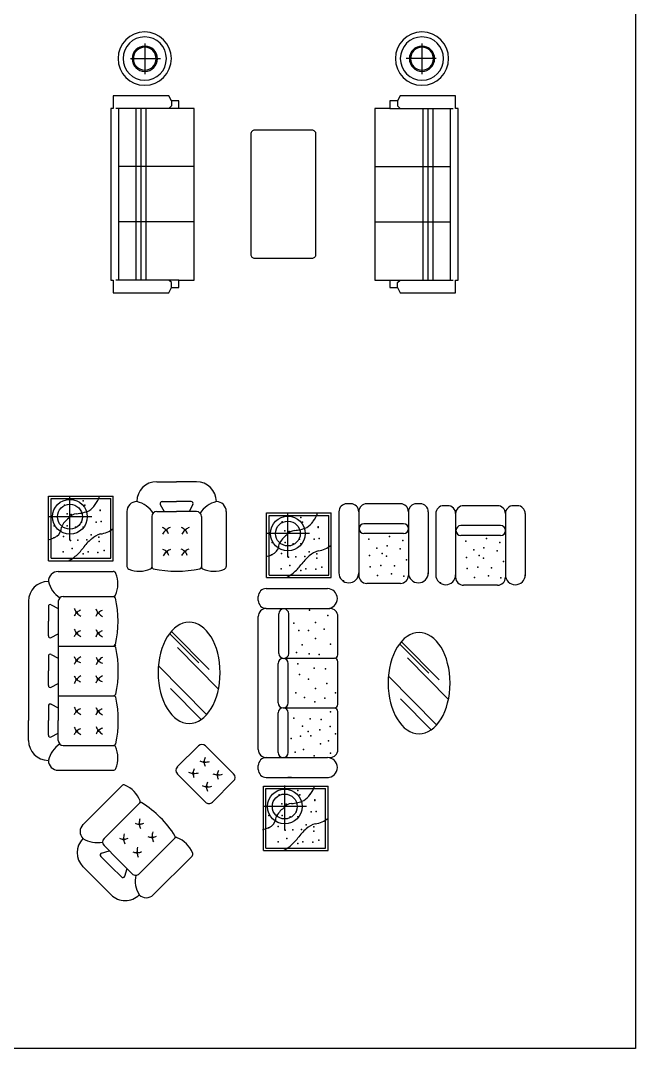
# Model space of a CAD drawing. Extents: x -42728 to 99010, y -18674 to 47645.
# Drawn here: x -2626 to 3559, y -8395 to 1945 of the extents above; entities that cross this region are included whole.
import ezdxf

# ---------------------------------------------------------------- set-up
doc = ezdxf.new("R2010")
doc.units = 0
doc.header["$LTSCALE"] = 100
doc.header["$MEASUREMENT"] = 0
doc.linetypes.add('HIDDEN', pattern=[9.525, 6.35, -3.175])
doc.layers.get('0').update_dxf_attribs({"linetype": 'CONTINUOUS'})
for name, color, linetype in [('1-门窗', 3, 'CONTINUOUS'), ('3', 4, 'CONTINUOUS'), ('ARC-EQUIPMENTS', 7, 'CONTINUOUS'), ('LIN-HIDDEN', 4, 'HIDDEN'), ('PUB_TEXT', 7, 'CONTINUOUS')]:
    doc.layers.add(name, color=color, linetype=linetype)

# ---------------------------------------------------------------- blocks, each defined once
blk = doc.blocks.new('12PCOU13')
at = {"color": 0, "linetype": 'ByBlock'}
for p, q in [((24, 37), (24, 35)), ((23, 34), (2, 34)), ((3, -34), (3, 34)), ((10, 34), (10, -34)), ((12, 34), (12, -34)), ((14, 34), (14, -34)), ((24, 35), (23, 34)), ((27, 34), (23, 34)), ((33, 11), (3, 11)), ((33, -11), (3, -11)), ((23, -34), (2, -34)), ((27, -34), (23, -34)), ((24, -35), (23, -34)), ((24, -37), (24, -35))]:
    blk.add_line(p, q, dxfattribs=at)
blk.add_lwpolyline([(1, -39), (1, -34), (0, -34), (0, 34), (1, 34), (1, 39), (23, 39), (24, 37), (27, 37), (27, 34), (33, 34), (33, -34), (27, -34), (27, -37), (24, -37), (23, -39)], close=True, dxfattribs=at)
blk = doc.blocks.new('A$C595560D4')
at = {"layer": 'ARC-EQUIPMENTS', "color": 2}
blk.add_lwpolyline([(2024, 988), (1448, 988, -0.414214), (1408, 1028), (1408, 2236, -0.414214), (1448, 2276), (2024, 2276, -0.414214), (2064, 2236), (2064, 1028, -0.414214)], format="xyb", close=True, dxfattribs=at)
for centre, radius in [((341, 268), 268), ((3130, 268), 268), ((341, 268), 218), ((3130, 268), 218), ((342, 269), 127), ((342, 269), 115), ((3130, 269), 127), ((3130, 269), 115)]:
    blk.add_circle(centre, radius, dxfattribs=at)
at = {"layer": 'LIN-HIDDEN', "color": 2}
for p, q in [((341, 116), (341, 425)), ((197, 268), (501, 268))]:
    blk.add_line(p, q, dxfattribs=at)
at = {"layer": 'LIN-HIDDEN'}
for p, q in [((3130, 116), (3130, 425)), ((3274, 268), (2970, 268))]:
    blk.add_line(p, q, dxfattribs=at)
at = {"layer": 'ARC-EQUIPMENTS', "color": 2, "xscale": 25.4, "yscale": 25.4, "zscale": 25.4}
blk.add_blockref('12PCOU13', (0, 1632), dxfattribs=at)
at = {"layer": 'ARC-EQUIPMENTS', "color": 2, "xscale": 25.4, "yscale": 25.4, "zscale": 25.4, "rotation": 180}
blk.add_blockref('12PCOU13', (3494, 1632), dxfattribs=at)
blk = doc.blocks.new('A$C11C136E9')
at = {"layer": '3', "xscale": -1, "rotation": 180}
blk.add_blockref('A$C595560D4', (0, 2623), dxfattribs=at)
blk = doc.blocks.new('A$C234272D6')
at = {"layer": '1-门窗'}
for p, q in [((5720, 4214), (5920, 4214)), ((6120, 4214), (5920, 4214)), ((4633, 4069), (5283, 4069)), ((4633, 3419), (4633, 4069)), ((4658, 4044), (5258, 4044)), ((4658, 3444), (4658, 4044)), ((4847, 3625), (4847, 4073)), ((5258, 3444), (5258, 4044)), ((5283, 3419), (5283, 4069)), ((5756, 3984), (5794, 3914)), ((5774, 4014), (5920, 4014)), ((6067, 4014), (5920, 4014)), ((6085, 3984), (6047, 3914)), ((7672, 3992), (7632, 3992)), ((8172, 3992), (7832, 3992)), ((8372, 3992), (8332, 3992)), ((8647, 3973), (8607, 3973)), ((9147, 3973), (8807, 3973)), ((9347, 3973), (9307, 3973)), ((5066, 3862), (4627, 3862)), ((5420, 3914), (5420, 3363)), ((5670, 3864), (5670, 3356)), ((5720, 3914), (5920, 3914)), ((6120, 3914), (5920, 3914)), ((6170, 3864), (6170, 3356)), ((6420, 3914), (6420, 3363)), ((6825, 3900), (7475, 3900)), ((6825, 3250), (6825, 3900)), ((6850, 3875), (7450, 3875)), ((6850, 3275), (6850, 3875)), ((7039, 3456), (7039, 3903)), ((7450, 3275), (7450, 3875)), ((7475, 3250), (7475, 3900)), ((7552, 3912), (7552, 3297)), ((7752, 3912), (7752, 3272)), ((7752, 3912), (7752, 3772)), ((7752, 3912), (7752, 3769)), ((8252, 3912), (8252, 3297)), ((8452, 3912), (8452, 3287)), ((8527, 3893), (8527, 3278)), ((8727, 3893), (8727, 3253)), ((8727, 3893), (8727, 3750)), ((8727, 3893), (8727, 3753)), ((9227, 3893), (9227, 3278)), ((9427, 3893), (9427, 3268)), ((8203, 3792), (7805, 3792)), ((9178, 3773), (8780, 3773)), ((7258, 3693), (6819, 3693)), ((8203, 3692), (7805, 3692)), ((8172, 3692), (7832, 3692)), ((9178, 3673), (8780, 3673)), ((9147, 3673), (8807, 3673)), ((4633, 3419), (5283, 3419)), ((4658, 3444), (5258, 3444)), ((4730, 3311), (5281, 3311)), ((6825, 3250), (7475, 3250)), ((6850, 3275), (7450, 3275)), ((6822, 3139), (7437, 3139)), ((8172, 3192), (7832, 3192)), ((9147, 3173), (8807, 3173)), ((4430, 3011), (4430, 1811)), ((4730, 3011), (4730, 1811)), ((4780, 3061), (5288, 3061)), ((6742, 3019), (6742, 3059)), ((4630, 2958), (4630, 2811)), ((4660, 2976), (4730, 2938)), ((6822, 2939), (6962, 2939)), ((6962, 2939), (7462, 2939)), ((4630, 2665), (4630, 2811)), ((6742, 1519), (6742, 2859)), ((6948, 2487), (6948, 2885)), ((7048, 2487), (7048, 2885)), ((7542, 2474), (7542, 2859)), ((6143, 2393), (5850, 2689)), ((6248, 2326), (5867, 2710)), ((4660, 2647), (4730, 2685)), ((8561, 2221), (8180, 2606)), ((4730, 2561), (5288, 2561)), ((6341, 2128), (5928, 2545)), ((8456, 2289), (8163, 2585)), ((4630, 2458), (4630, 2311)), ((4659, 2476), (4730, 2438)), ((6942, 1989), (6942, 2387)), ((7012, 2439), (7507, 2439)), ((7042, 1989), (7042, 2387)), ((7542, 1974), (7542, 2404)), ((8655, 2024), (8241, 2441)), ((4630, 2165), (4630, 2311)), ((6222, 1871), (5737, 2361)), ((4659, 2147), (4730, 2185)), ((8535, 1767), (8050, 2257)), ((6168, 1823), (5859, 2134)), ((4660, 1976), (4730, 1938)), ((4730, 2061), (5288, 2061)), ((8481, 1718), (8172, 2030)), ((4630, 1958), (4630, 1811)), ((6942, 1490), (6942, 1889)), ((6992, 1939), (7507, 1939)), ((6992, 1939), (6992, 1939)), ((7042, 1490), (7042, 1889)), ((7542, 1519), (7542, 1902)), ((4430, 1611), (4430, 1811)), ((4630, 1665), (4630, 1811)), ((4730, 1611), (4730, 1811)), ((4660, 1647), (4730, 1685)), ((4780, 1561), (5288, 1561)), ((5927, 1345), (6139, 1557)), ((6493, 1274), (6210, 1557)), ((6992, 1455), (6992, 1455)), ((6742, 1319), (6742, 1359)), ((6822, 1439), (7437, 1439)), ((4730, 1311), (5281, 1311)), ((6210, 992), (5927, 1274)), ((4979, 766), (5368, 1155)), ((6281, 992), (6493, 1204)), ((6794, 503), (6794, 1153)), ((6794, 1153), (7444, 1153)), ((6822, 1239), (7447, 1239)), ((7008, 710), (7008, 1157)), ((7041, 1239), (7040, 1239)), ((7077, 1239), (7041, 1239)), ((7444, 503), (7444, 1153)), ((6819, 528), (6819, 1128)), ((6819, 1128), (7419, 1128)), ((7419, 528), (7419, 1128)), ((5191, 624), (5549, 983)), ((7227, 947), (6789, 947)), ((5544, 271), (5903, 630)), ((5191, 554), (5332, 412)), ((6819, 528), (7419, 528)), ((5158, 445), (5261, 341)), ((5166, 479), (5242, 502)), ((5686, 59), (6075, 448)), ((6794, 503), (7444, 503)), ((4979, 341), (5120, 200)), ((5365, 238), (5261, 341)), ((5474, 271), (5332, 412)), ((5398, 246), (5422, 322)), ((5261, 59), (5120, 200))]:
    blk.add_line(p, q, dxfattribs=at)
for centre, radius in [((4847, 3862), 175), ((4847, 3862), 125), ((7039, 3693), 175), ((5815, 3730), 7.41), ((6006, 3730), 7.41), ((7039, 3693), 125), ((5819, 3510), 7.41), ((6004, 3512), 7.41), ((4914, 2897), 7.41), ((5131, 2895), 7.41), ((4914, 2692), 7.41), ((5131, 2689), 7.41), ((4914, 2417), 7.41), ((5134, 2413), 7.41), ((4914, 2226), 7.41), ((5131, 2228), 7.41), ((4914, 1907), 7.41), ((5131, 1904), 7.41), ((4914, 1706), 7.41), ((5134, 1710), 7.41), ((6197, 1395), 7.41), ((6085, 1281), 7.41), ((6329, 1266), 7.41), ((6221, 1146), 7.41), ((7008, 947), 175), ((7008, 947), 125), ((5546, 769), 7.41), ((5387, 617), 7.41), ((5675, 637), 7.41), ((5523, 482), 7.41)]:
    blk.add_circle(centre, radius, dxfattribs=at)
for centre, radius, start, end in [((5720, 4014), 200, 90, 180), ((6120, 4014), 200, 0, 90), ((4826, 4181), 339, 324.6463, 340.6785), ((4896, 4131), 253, 304.0039, 324.6463), ((5520, 3914), 100, 90, 180), ((5458, 3749), 272, 33.3506, 76.622), ((5774, 3994), 20, 90, 208.0519), ((6067, 3994), 20, 331.9481, 90), ((6383, 3749), 272, 103.378, 146.6494), ((6320, 3914), 100, 0, 90), ((7632, 3912), 80, 90, 180), ((7672, 3912), 80, 360, 90), ((7832, 3912), 80, 90, 180), ((8172, 3912), 80, 360, 90), ((8332, 3912), 80, 90, 180), ((8372, 3912), 80, 360, 90), ((8607, 3893), 80, 90, 180), ((8647, 3893), 80, 360, 90), ((8807, 3893), 80, 90, 180), ((9147, 3893), 80, 360, 90), ((9307, 3893), 80, 90, 180), ((9347, 3893), 80, 360, 90), ((4979, 3651), 243, 126.4548, 153.626), ((4926, 3780), 113, 96.1016, 144.1315), ((4874, 4342), 451, 275.1129, 291.2782), ((5720, 3864), 50, 90, 180), ((6120, 3864), 50, 0, 90), ((7018, 4012), 339, 324.6463, 340.6785), ((4647, 3758), 114, 305.9664, 0.3439), ((5125, 3934), 247, 276.623, 309.8575), ((5747, 3663), 94.7, 49.0447, 71.4705), ((5908, 3616), 147, 132.3429, 150.8908), ((5747, 3663), 94.7, 16.4112, 40.0711), ((5908, 3616), 147, 111.4379, 126.5674), ((5939, 3663), 94.7, 49.0447, 71.4705), ((6100, 3616), 147, 132.3429, 150.8908), ((5939, 3663), 94.7, 16.4112, 40.0711), ((6100, 3616), 147, 111.4379, 126.5674), ((7118, 3611), 113, 96.1016, 144.1315), ((7066, 4173), 451, 275.1129, 291.2782), ((7088, 3962), 253, 304.0039, 324.6463), ((7805, 3742), 50, 90, 180), ((7805, 3742), 50, 180, 270), ((8203, 3742), 50, 0, 90), ((8203, 3742), 50, 270, 360), ((8780, 3723), 50, 90, 180), ((8780, 3723), 50, 180, 270), ((9178, 3723), 50, 0, 90), ((9178, 3723), 50, 270, 360), ((4591, 3864), 235, 278.1279, 293.3746), ((4622, 3792), 156, 293.3746, 305.9664), ((5406, 3235), 529, 130.5005, 143.836), ((5247, 3421), 284, 109.24, 130.5005), ((7171, 3482), 243, 126.4548, 153.626), ((4611, 3816), 456, 309.4558, 323.836), ((5752, 3444), 94.7, 49.0447, 71.4705), ((5913, 3397), 147, 111.4379, 126.5674), ((5936, 3446), 94.7, 49.0447, 71.4705), ((6097, 3399), 147, 111.4379, 126.5674), ((6839, 3589), 114, 305.9664, 0.3439), ((7439, 3252), 284, 109.24, 130.5005), ((7317, 3765), 247, 276.623, 309.8575), ((4681, 3731), 346, 297.4626, 309.4558), ((5913, 3397), 147, 132.3429, 150.8908), ((5752, 3444), 94.7, 16.4112, 40.0711), ((6097, 3399), 147, 132.3429, 150.8908), ((5936, 3446), 94.7, 16.4112, 40.0711), ((6783, 3695), 235, 278.1279, 293.3746), ((6814, 3623), 156, 293.3746, 305.9664), ((7598, 3065), 529, 130.5005, 143.836), ((4730, 3211), 100, 90, 180), ((5281, 3281), 30, 22.774, 90), ((5450, 3363), 30, 180, 247.226), ((5545, 3589), 275, 247.226, 294.2735), ((5650, 3356), 20, 294.2735, 0), ((5690, 3359), 20, 180, 257.1814), ((5920, 4370), 1057, 257.1814, 282.8186), ((6150, 3359), 20, 282.8186, 360), ((6190, 3356), 20, 180, 245.7265), ((6295, 3589), 275, 245.7265, 292.774), ((6390, 3363), 30, 292.774, 0), ((6803, 3647), 456, 309.4558, 323.836), ((4630, 3011), 200, 90, 180), ((4895, 3274), 272, 193.378, 236.6494), ((5055, 3186), 275, 335.7265, 22.774), ((6873, 3562), 346, 297.4626, 309.4558), ((7652, 3297), 100, 180, 270), ((7652, 3297), 100, 270, 360), ((7832, 3272), 80, 180, 270), ((8172, 3272), 80, 270, 360), ((8352, 3297), 100, 180, 270), ((8352, 3297), 100, 270, 360), ((8627, 3278), 100, 180, 270), ((8627, 3278), 100, 270, 360), ((8807, 3253), 80, 180, 270), ((9147, 3253), 80, 270, 360), ((9327, 3278), 100, 180, 270), ((9327, 3278), 100, 270, 360), ((6822, 3059), 80, 90, 180), ((7437, 3039), 100, 0, 90), ((4780, 3011), 50, 90, 180), ((5284, 3041), 20, 12.8186, 90), ((5284, 3041), 20, 12.8186, 90), ((5288, 3081), 20, 270, 335.7265), ((5288, 3081), 20, 270, 335.7265), ((4274, 2811), 1057, 347.1814, 12.8186), ((6822, 3019), 80, 180, 270), ((7437, 3039), 100, 270, 0), ((4650, 2958), 20, 61.9481, 180), ((5028, 2991), 147, 201.4379, 216.5674), ((4981, 2830), 94.7, 106.4112, 130.0711), ((5245, 2988), 147, 201.4379, 216.5674), ((5198, 2827), 94.7, 106.4112, 130.0711), ((6822, 2859), 80, 90, 180), ((6998, 2885), 50, 90, 180), ((6998, 2885), 50, 360, 90), ((7462, 2859), 80, 0, 90), ((4981, 2830), 94.7, 139.0447, 161.4705), ((5028, 2991), 147, 222.3429, 240.8908), ((5198, 2827), 94.7, 139.0447, 161.4705), ((5245, 2988), 147, 222.3429, 240.8908), ((5028, 2785), 147, 201.4379, 216.5674), ((4981, 2624), 94.7, 106.4112, 130.0711), ((5245, 2783), 147, 201.4379, 216.5674), ((5198, 2622), 94.7, 106.4112, 130.0711), ((4650, 2665), 20, 180, 298.0519), ((4981, 2624), 94.7, 139.0447, 161.4705), ((5028, 2785), 147, 222.3429, 240.8908), ((5198, 2622), 94.7, 139.0447, 161.4705), ((5245, 2783), 147, 222.3429, 240.8908), ((5284, 2581), 20, 270, 347.1814), ((5288, 2541), 20, 24.2735, 90), ((5288, 2541), 20, 12.8186, 90), ((5291, 2581), 20, 270, 335.7265), ((4277, 2311), 1057, 347.1814, 12.8186), ((6998, 2487), 50, 180, 270), ((6998, 2487), 50, 270, 0), ((4650, 2458), 20, 61.9481, 180), ((4981, 2485), 94.7, 198.5295, 220.9553), ((5028, 2324), 147, 143.4326, 158.5621), ((5028, 2324), 147, 119.1092, 137.6571), ((4981, 2485), 94.7, 229.9289, 253.5888), ((5200, 2480), 94.7, 198.5295, 220.9553), ((5247, 2319), 147, 143.4326, 158.5621), ((5247, 2319), 147, 119.1092, 137.6571), ((5200, 2480), 94.7, 229.9289, 253.5888), ((6992, 2387), 50, 90, 180), ((6992, 2387), 50, 360, 90), ((7507, 2474), 35, 270, 360), ((7507, 2404), 35, 360, 90), ((4981, 2293), 94.7, 198.5295, 220.9553), ((5028, 2132), 147, 143.4326, 158.5621), ((5028, 2132), 147, 119.1092, 137.6571), ((4981, 2293), 94.7, 229.9289, 253.5888), ((5198, 2295), 94.7, 198.5295, 220.9553), ((5245, 2134), 147, 143.4326, 158.5621), ((5245, 2134), 147, 119.1092, 137.6571), ((5198, 2295), 94.7, 229.9289, 253.5888), ((4650, 2165), 20, 180, 298.0519), ((5288, 2081), 20, 270, 347.1814), ((4650, 1958), 20, 61.9481, 180), ((5288, 2041), 20, 12.8186, 90), ((4277, 1811), 1057, 347.1814, 12.8186), ((6992, 1989), 50, 180, 270), ((6992, 1989), 50, 270, 0), ((7507, 1974), 35, 270, 360), ((5028, 2000), 147, 201.4379, 216.5674), ((4981, 1839), 94.7, 139.0447, 161.4705), ((5028, 2000), 147, 222.3429, 240.8908), ((4981, 1839), 94.7, 106.4112, 130.0711), ((5245, 1998), 147, 201.4379, 216.5674), ((5198, 1837), 94.7, 139.0447, 161.4705), ((5245, 1998), 147, 222.3429, 240.8908), ((5198, 1837), 94.7, 106.4112, 130.0711), ((6992, 1889), 50, 90, 180), ((6992, 1889), 50, 360, 90), ((7507, 1902), 35, 360, 90), ((4650, 1665), 20, 180, 298.0519), ((5028, 1799), 147, 201.4379, 216.5674), ((4981, 1638), 94.7, 139.0447, 161.4705), ((5028, 1799), 147, 222.3429, 240.8908), ((4981, 1638), 94.7, 106.4112, 130.0711), ((5247, 1804), 147, 201.4379, 216.5674), ((5200, 1643), 94.7, 139.0447, 161.4705), ((5200, 1643), 94.7, 106.4112, 130.0711), ((5247, 1804), 147, 222.3429, 240.8908), ((4630, 1611), 200, 180, 270), ((4895, 1349), 272, 123.3506, 166.622), ((4780, 1611), 50, 180, 270), ((5288, 1581), 20, 270, 347.1814), ((5288, 1541), 20, 24.2735, 90), ((6175, 1522), 50, 45, 135), ((5055, 1436), 275, 337.226, 24.2735), ((6822, 1519), 80, 180, 270), ((6992, 1490), 50, 180, 270), ((6992, 1490), 50, 270, 0), ((7462, 1519), 80, 270, 360), ((4730, 1411), 100, 180, 270), ((5963, 1310), 50, 135, 225), ((6211, 1541), 147, 246.4379, 261.5674), ((6292, 1394), 94.7, 151.4112, 175.0711), ((6292, 1394), 94.7, 184.0447, 206.4705), ((6211, 1541), 147, 267.3429, 285.8908), ((6822, 1359), 80, 90, 180), ((7437, 1339), 100, 0, 90), ((5281, 1341), 30, 270, 337.226), ((6100, 1427), 147, 246.4379, 261.5674), ((6180, 1280), 94.7, 151.4112, 175.0711), ((6180, 1280), 94.7, 184.0447, 206.4705), ((6100, 1427), 147, 267.3429, 285.8908), ((6343, 1412), 147, 246.4379, 261.5674), ((6424, 1265), 94.7, 184.0447, 206.4705), ((6424, 1265), 94.7, 151.4112, 175.0711), ((6343, 1412), 147, 267.3429, 285.8908), ((6458, 1239), 50, 315, 45), ((6822, 1319), 80, 180, 270), ((7437, 1339), 100, 270, 360), ((5389, 1134), 30, 67.774, 135), ((5296, 907), 275, 20.7265, 67.774), ((6235, 1292), 147, 246.4379, 261.5674), ((6315, 1145), 94.7, 151.4112, 175.0711), ((6315, 1145), 94.7, 184.0447, 206.4705), ((6235, 1292), 147, 267.3429, 285.8908), ((7042, 1539), 300, 268.9725, 269.066), ((7043, 1582), 343, 269.1265, 269.4492), ((7042, 1539), 300, 269.411, 269.6618), ((7041, 1539), 300, 269.9826, 270), ((6988, 1265), 339, 324.6463, 340.6785), ((7058, 1216), 253, 304.0039, 324.6463), ((5561, 967), 20, 57.8186, 135), ((5535, 997), 20, 315, 20.7265), ((5009, 89), 1057, 32.1814, 57.8186), ((6245, 1027), 50, 225, 315), ((7140, 735), 243, 126.4548, 153.626), ((7088, 865), 113, 96.1016, 144.1315), ((7035, 1426), 451, 275.1129, 291.2782), ((6808, 843), 114, 305.9664, 0.3439), ((7286, 1019), 247, 276.623, 309.8575), ((5049, 695), 100, 135, 225), ((5545, 864), 94.7, 243.5295, 265.9553), ((5692, 783), 147, 164.1092, 182.6571), ((5692, 783), 147, 188.4326, 203.5621), ((5545, 864), 94.7, 274.9289, 298.5888), ((6752, 949), 235, 278.1279, 293.3746), ((6783, 877), 156, 293.3746, 305.9664), ((7408, 506), 284, 109.24, 130.5005), ((5120, 483), 200, 135, 225), ((5121, 856), 272, 238.378, 281.6494), ((5226, 589), 50, 135, 225), ((5387, 712), 94.7, 243.5295, 265.9553), ((5534, 631), 147, 164.1092, 182.6571), ((5387, 712), 94.7, 274.9289, 298.5888), ((5674, 731), 94.7, 243.5295, 265.9553), ((5821, 651), 147, 164.1092, 182.6571), ((5821, 651), 147, 188.4326, 203.5621), ((5674, 731), 94.7, 274.9289, 298.5888), ((5887, 641), 20, 315, 32.1814), ((5917, 615), 20, 69.2735, 135), ((5827, 376), 275, 22.226, 69.2735), ((6772, 900), 456, 309.4558, 323.836), ((7567, 319), 529, 130.5005, 143.836), ((5534, 631), 147, 188.4326, 203.5621), ((5669, 496), 147, 164.1092, 182.6571), ((6842, 816), 346, 297.4626, 309.4558), ((5172, 459), 20, 106.9481, 225), ((5522, 576), 94.7, 243.5295, 265.9553), ((5669, 496), 147, 188.4326, 203.5621), ((5522, 576), 94.7, 274.9289, 298.5888), ((6054, 469), 30, 315, 22.226), ((5379, 252), 20, 225, 343.0519), ((5509, 306), 50, 225, 315), ((5776, 201), 272, 168.3506, 211.622), ((5403, 200), 200, 225, 315), ((5615, 129), 100, 225, 315)]:
    blk.add_arc(centre, radius, start, end, dxfattribs=at)
at = {"layer": '1-门窗', "extrusion": (0, 0, -1)}
for centre in [(6046, 2292), (8359, 2188)]:
    blk.add_ellipse(centre, major_axis=(0, 510), ratio=0.611621, dxfattribs=at)
at = {"layer": '1-门窗'}
for p in [(4791, 3979), (4979, 4023), (4996, 3978), (4818, 3890), (4861, 3884), (5151, 3929), (5151, 3924), (7171, 3854), (4688, 3771), (4819, 3771), (4902, 3757), (4963, 3807), (4979, 3757), (5112, 3807), (5162, 3813), (6983, 3810), (7188, 3809), (7343, 3760), (7343, 3754), (4684, 3649), (4782, 3662), (4852, 3624), (4926, 3627), (5017, 3631), (5062, 3680), (5139, 3658), (7010, 3721), (7053, 3715), (7155, 3638), (7304, 3638), (7354, 3643), (7853, 3635), (8061, 3663), (8195, 3623), (9036, 3644), (4868, 3541), (5140, 3613), (5190, 3524), (6880, 3602), (7011, 3602), (7093, 3588), (7171, 3588), (7935, 3547), (8037, 3569), (8169, 3539), (8828, 3616), (8909, 3528), (9011, 3550), (9143, 3520), (9170, 3604), (4779, 3508), (4979, 3490), (5029, 3508), (5129, 3502), (6876, 3480), (6974, 3493), (7044, 3455), (7118, 3458), (7209, 3462), (7254, 3510), (7331, 3489), (7332, 3444), (7861, 3472), (7989, 3491), (8031, 3464), (8233, 3429), (8835, 3453), (8964, 3472), (9006, 3445), (6971, 3338), (7060, 3372), (7171, 3321), (7221, 3338), (7321, 3333), (7382, 3355), (7868, 3359), (7974, 3373), (8112, 3367), (8842, 3340), (8949, 3354), (9087, 3348), (9208, 3410), (7598, 3217), (7940, 3270), (8082, 3287), (8206, 3265), (8915, 3251), (9057, 3268), (9181, 3246), (8573, 3198), (7257, 2923), (7318, 2799), (7442, 2869), (7098, 2791), (7148, 2716), (7248, 2716), (7403, 2730), (7318, 2638), (7127, 2496), (7184, 2574), (7255, 2482), (7467, 2581), (7141, 2383), (7354, 2475), (7155, 2276), (7304, 2340), (7418, 2333), (7248, 2227), (7432, 2184), (7120, 2092), (7318, 2135), (7517, 2092), (7205, 2043), (7311, 2000), (7411, 2036), (7467, 1901), (7099, 1837), (7262, 1830), (7375, 1823), (7187, 1756), (7243, 1702), (7270, 1659), (7361, 1717), (7464, 1751), (7520, 1678), (7071, 1630), (7165, 1654), (7367, 1579), (7447, 1608), (7111, 1495), (7195, 1522), (7305, 1458), (7469, 1485), (6952, 1064), (7140, 1108), (7158, 1063), (6980, 975), (7022, 969), (7312, 1014), (7312, 1008), (6849, 856), (6981, 856), (7063, 842), (7124, 892), (7140, 842), (7274, 892), (7324, 897), (6845, 733), (6943, 747), (7224, 764), (7301, 743), (7013, 709), (7029, 625), (7088, 712), (7178, 716), (7301, 698), (6941, 592), (7141, 575), (7190, 592), (7290, 587), (7351, 609)]:
    blk.add_point(p, dxfattribs=at)

msp = doc.modelspace()

# ---------------------------------------------------------------- linework, layer by layer
for p, q in [((3558.57727, 18878.72363), (3558.57727, -8395.1209)), ((3558.57727, -8395.1209), (-38350.17953, -8395.1209))]:
    msp.add_line(p, q)

# ---------------------------------------------------------------- block references
msp.add_blockref('A$C234272D6', (-6976.65378, -6908.21633))
at = {"layer": 'PUB_TEXT', "color": 3}
msp.add_blockref('A$C11C136E9', (-1718.46449, -792.6693), dxfattribs=at)

doc.saveas('drawing.dxf')
